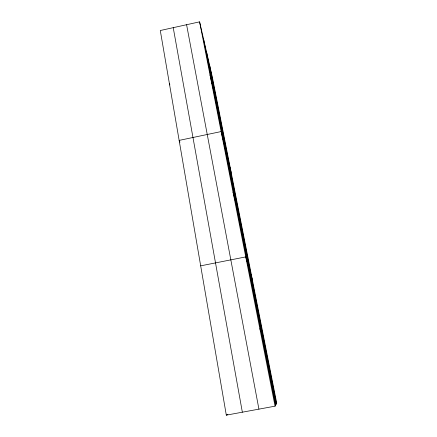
<?xml version="1.0" encoding="UTF-8"?>
<svg xmlns="http://www.w3.org/2000/svg" width="437" height="437" viewBox="0 0 437 437"><rect width="100%" height="100%" fill="white"/><g stroke="black" fill="none" stroke-linecap="round" stroke-linejoin="round"><path stroke-width="0.66" d="M275.059 406.164L276.714 403.072L212.322 77.005L199.594 21.85L160.286 30.519L226.311 415.15L275.059 406.164L199.594 21.85M226.311 415.15L227.879 414.44M200.681 265.843L245.747 256.901L252.231 279.085M179.929 142.238L179.148 140.392L221.138 131.57L231.162 172.397M259.846 328.695L261.124 331.836M169.414 83.696L169.889 84.964M233.019 192.083L235.521 201.675M210.017 74.945L213.42 89.312M209.591 65.168L276.37 403.717M206.554 51.998L275.976 404.449M203.352 38.15L275.561 405.225M186.588 24.718L258.923 409.136M173.227 27.668L242.349 412.195"/></g></svg>
